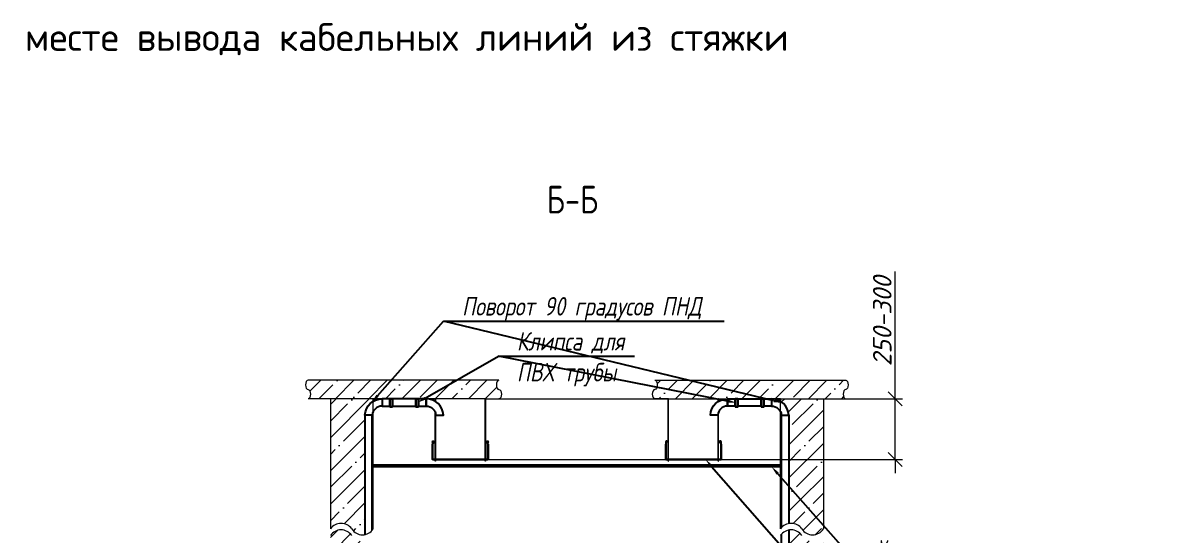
# Model space of a CAD drawing. Header units: millimetres. Extents: x 4247 to 622543, y -201358 to 142419.
# Drawn here: x 278501 to 284693, y -163513 to -160748 of the extents above; entities that cross this region are included whole.
import ezdxf
from ezdxf import colors
from ezdxf.entities.mleader import LeaderData, LeaderLine
from ezdxf.math import Vec2, Vec3

# ---------------------------------------------------------------- set-up
doc = ezdxf.new("R2010")
doc.units = ezdxf.units.MM
doc.linetypes.add('0', pattern=[0])
doc.layers.get('DEFPOINTS').update_dxf_attribs({"color": 252, "lineweight": 9})
doc.styles.add('ISOCPEUR100', font='isocpeur.ttf', dxfattribs={"oblique": 15, "height": 100})
doc.styles.add('ISOCPEUR_I', font='isocpeui.ttf', dxfattribs={"width": 0.8, "height": 250})
doc.styles.add('KOSTY_STYLE', font='isocpeur.ttf')
doc.styles.add('RUSS', font='isocpeur.ttf', dxfattribs={"width": 0.8, "oblique": 10})
doc.dimstyles.new('Размеры_text_m75', dxfattribs={"dimtxt": 100, "dimasz": 75, "dimexe": 40, "dimexo": 0, "dimgap": 20, "dimtad": 1, "dimdec": 0, "dimzin": 0, "dimdsep": 46, "dimtxsty": 'ISOCPEUR100', "dimblk": 'OBLIQUE', "dimcen": 1, "dimclrd": 202, "dimclre": 202, "dimclrt": 202, "dimadec": 0, "dimazin": 0, "dimtfac": 1, "dimtdec": 0, "dimtix": 1, "dimtmove": 0, "dimatfit": 0, "dimfxl": 50, "dimtolj": 1, "dimtzin": 0, "dimlwd": 9, "dimlwe": 9, "dimarcsym": 0})
pattern_1 = [(45, (202863.25, -115546.28), (-89.80256, 89.80256), []), (45, (202953.05, -115546.28), (-89.80256, 89.80256), [158.75, -31.75, 0, -31.75])]
pattern_2 = [(45, (208165.9, -115546.28), (-89.80256, 89.80256), []), (45, (208255.7, -115546.28), (-89.80256, 89.80256), [158.75, -31.75, 0, -31.75])]
pattern_3 = [(45, (300084.9392, -162679.24442), (-0.224506403, 0.224506403), [])]
pattern_4 = [(45, (300583.1593, -162679.23855), (-0.224506403, 0.224506403), [])]

# ---------------------------------------------------------------- blocks, each defined once
blk = doc.blocks.new('*U48')
at = {"color": 0, "linetype": 'ByBlock', "lineweight": -2}
for p, q in [((-150, 83.7), (-150, 1.5)), ((-149.3, 1.5), (-149.3, 83.7)), ((-149, 91.9), (-147.7, 90.4)), ((-147.2, 90.8), (-148.4, 92.4)), ((-142, 91.9), (-141.5, 91.4)), ((141.5, 91.4), (142, 91.9)), ((148.4, 92.4), (147.2, 90.8)), ((147.7, 90.4), (149, 91.9)), ((149.3, 83.7), (149.3, 1.5)), ((150, 1.5), (150, 83.7)), ((148.5, 0.7), (-148.5, 0.7)), ((-148.5, 0), (148.5, 0))]:
    blk.add_line(p, q, dxfattribs=at)
for centre, radius, start, end in [((-145, 95), 5, 314.427, 217.75957), ((-147.5, 83.7), 2.5, 118.21148, 180), ((-145, 95), 4.3, 314.427, 217.75957), ((-147.5, 83.7), 1.8, 118.21148, 180), ((-150.1, 88.5), 3, 298.21148, 37.75957), ((-150.1, 88.5), 3.7, 298.21148, 37.75957), ((145, 95), 5, 322.24043, 225.573), ((145, 95), 4.3, 322.24043, 225.573), ((150.1, 88.5), 3.7, 142.24043, 241.78852), ((150.1, 88.5), 3, 142.24043, 241.78852), ((147.5, 83.7), 1.8, 0, 61.78852), ((147.5, 83.7), 2.5, 0, 61.78852), ((-148.5, 1.5), 1.5, 180, 270), ((-148.5, 1.5), 0.8, 180, 270), ((148.5, 1.5), 0.8, 270, 0), ((148.5, 1.5), 1.5, 270, 0)]:
    blk.add_arc(centre, radius, start, end, dxfattribs=at)
blk = doc.blocks.new('_Oblique')
at = {"color": 0, "linetype": 'ByBlock', "lineweight": -2}
blk.add_line((-0.5, -0.5), (0.5, 0.5), dxfattribs=at)
blk = doc.blocks.new('*D491')
at = {"color": 202, "lineweight": 9, "transparency": 16777216}
for p, q in [((283213.4, -162777.5), (283213.4, -162090.7)), ((280998, -162777.5), (283253.4, -162777.5)), ((283213.4, -163105), (283213.4, -162777.5)), ((280998, -163105), (283253.4, -163105)), ((283213.4, -163105), (283213.4, -163180))]:
    blk.add_line(p, q, dxfattribs=at)
at = {"layer": 'DEFPOINTS', "color": 0, "linetype": '0', "transparency": 16777216}
for p in [(280998, -162777.5), (280998, -163105), (283213.4, -163105)]:
    blk.add_point(p, dxfattribs=at)
at = {"color": 202, "linetype": '0', "lineweight": 9, "transparency": 16777216, "xscale": 75, "yscale": 75, "zscale": 75}
for p, rotation in [((283213.4, -162777.5), 270), ((283213.4, -163105), 90)]:
    blk.add_blockref('_Oblique', p, dxfattribs=dict(at, rotation=rotation))
at = {"color": 202, "linetype": '0', "lineweight": 9, "transparency": 16777216, "insert": (283143.4, -162359.1), "char_height": 100, "attachment_point": 5, "rotation": 90, "style": 'ISOCPEUR100'}
blk.add_mtext('\\A1;250-300', dxfattribs=at)

msp = doc.modelspace()

# ---------------------------------------------------------------- hatches: boundary and pattern name
at = {"linetype": '0', "lineweight": 9, "true_color": 0x000000, "transparency": 33554636}
h = msp.add_hatch(dxfattribs=at)
h.set_pattern_fill('ANSI35', color=18, scale=20)
h.set_pattern_definition([(45, (300583.16, -162679.24), (-89.8026, 89.8026), []), (45, (300672.96, -162679.24), (-89.8026, 89.8026), [158.75, -31.75, 0, -31.75])])
edge = h.paths.add_edge_path()
edge.add_ellipse((280041.256, -162752.453), major_axis=(0, 25), ratio=0.53499855, start_angle=-180, end_angle=0)
edge.add_ellipse((280041.256, -162702.453), major_axis=(0, 25), ratio=0.53499855, start_angle=360, end_angle=540, ccw=False)
edge.add_line((280041.256, -162677.453), (281070.903, -162677.453))
edge.add_ellipse((281072.467, -162702.453), major_axis=(0, 25), ratio=0.53499855, start_angle=360, end_angle=540, ccw=False)
edge.add_ellipse((281072.467, -162752.453), major_axis=(0, 25), ratio=0.53499855, start_angle=-180, end_angle=0, ccw=False)
edge.add_line((281072.467, -162777.453), (281000.489, -162777.453))
edge.add_line((281000.489, -162777.453), (280998.01, -162777.453))
edge.add_line((280998.01, -162777.453), (280161.836, -162777.453))
edge.add_line((280161.836, -162777.453), (280042.82, -162777.453))
h = msp.add_hatch(dxfattribs=at)
h.set_pattern_fill('ANSI35', color=18, scale=20)
h.set_pattern_definition([(45, (300084.94, -162679.24), (-89.8026, 89.8026), []), (45, (300174.74, -162679.24), (-89.8026, 89.8026), [158.75, -31.75, 0, -31.75])])
edge = h.paths.add_edge_path()
edge.add_ellipse((282945.773, -162752.459), major_axis=(0, 25), ratio=0.53499855, start_angle=360, end_angle=540, ccw=False)
edge.add_ellipse((282945.773, -162702.459), major_axis=(0, 25), ratio=0.53499855, start_angle=-180, end_angle=0)
edge.add_line((282945.773, -162677.459), (281916.126, -162677.459))
edge.add_ellipse((281914.562, -162702.459), major_axis=(0, 25), ratio=0.53499855, start_angle=-180, end_angle=0)
edge.add_ellipse((281914.562, -162752.459), major_axis=(0, 25), ratio=0.53499855, start_angle=360, end_angle=540)
edge.add_line((281914.562, -162777.459), (281986.541, -162777.459))
edge.add_line((281986.541, -162777.459), (281989.019, -162777.459))
edge.add_line((281989.019, -162777.459), (282825.193, -162777.459))
edge.add_line((282825.193, -162777.459), (282944.209, -162777.459))
at = {"linetype": '0', "lineweight": 9, "transparency": 33554636}
h = msp.add_hatch(dxfattribs=at)
h.set_pattern_fill('ANSI35', color=256, scale=20)
h.set_pattern_definition(pattern_2)
h.paths.add_polyline_path([(280348.523, -162865.894), (280348.588, -162865.894, -0.25168018), (280393.522, -162790.61), (280393.522, -162777.453), (280161.836, -162777.453), (280161.836, -163479.973, -0.52940842), (280279.376, -163483.125, 0.29230148), (280348.506, -163510.53)])
at = {"linetype": '0', "lineweight": 9, "true_color": 0x939598, "transparency": 33554636}
h = msp.add_hatch(dxfattribs=at)
h.set_pattern_fill('ANSI31', color=252, scale=0.1)
h.set_pattern_definition(pattern_4)
edge = h.paths.add_edge_path()
edge.add_arc((280700.164, -162861.876), 30.999, 13.7919432, 26.9743967, ccw=False)
edge.add_line((280730.269, -162854.486), (280730.269, -163107.591))
edge.add_line((280730.269, -163107.591), (280727.791, -163107.591))
edge.add_line((280727.791, -163107.591), (280727.791, -162847.815))
edge = h.paths.add_edge_path()
edge.add_line((280727.791, -162777.453), (280730.269, -162777.453))
edge.add_line((280730.269, -162777.453), (280730.269, -162792.425))
edge.add_arc((280719.038, -162807.824), 19.06, 53.8947205, 62.6629981)
edge.add_line((280727.791, -162790.893), (280727.791, -162777.453))
h.paths.add_polyline_path([(280727.791, -163109.591), (280730.269, -163109.591), (280730.269, -163114.446), (280727.791, -163114.446)])
h = msp.add_hatch(dxfattribs=at)
h.set_pattern_fill('ANSI31', color=252, scale=0.1)
h.set_pattern_definition(pattern_4)
h.paths.add_polyline_path([(280998.01, -163109.591), (281000.489, -163109.591), (281000.489, -163114.446), (280998.01, -163114.446)])
h.paths.add_polyline_path([(280998.01, -162777.453), (281000.489, -162777.453), (281000.489, -163107.591), (280998.01, -163107.591)])
h = msp.add_hatch(dxfattribs=at)
h.set_pattern_fill('ANSI31', color=252, scale=0.1)
h.set_pattern_definition(pattern_3)
h.paths.add_polyline_path([(281989.019, -163109.596), (281986.541, -163109.596), (281986.541, -163114.452), (281989.019, -163114.452)])
h.paths.add_polyline_path([(281989.019, -162777.459), (281986.541, -162777.459), (281986.541, -163107.596), (281989.019, -163107.596)])
h = msp.add_hatch(dxfattribs=at)
h.set_pattern_fill('ANSI31', color=252, scale=0.1)
h.set_pattern_definition(pattern_3)
edge = h.paths.add_edge_path()
edge.add_arc((282314.545, -162872.16), 60.477, 156.135531, 162.8411312)
edge.add_line((282256.76, -162854.317), (282256.76, -163107.596))
edge.add_line((282256.76, -163107.596), (282259.239, -163107.596))
edge.add_line((282259.239, -163107.596), (282259.239, -162847.692))
edge = h.paths.add_edge_path()
edge.add_line((282259.239, -162777.459), (282256.76, -162777.459))
edge.add_line((282256.76, -162777.459), (282256.753, -162792.447))
edge.add_arc((282464.562, -163116.061), 384.591, 122.265541, 122.7066004, ccw=False)
edge.add_line((282259.251, -162790.857), (282259.239, -162777.459))
h.paths.add_polyline_path([(282259.239, -163109.596), (282256.76, -163109.596), (282256.76, -163114.452), (282259.239, -163114.452)])
at = {"linetype": 'ByBlock', "lineweight": 30, "transparency": 33554636}
h = msp.add_hatch(dxfattribs=at)
h.set_pattern_fill('ANGLE', color=1)
h.set_pattern_definition([(0, (208165.897, -115546.278), (0, 6.985), [5.08, -1.905]), (90, (208165.897, -115546.278), (-6.985, 4e-16), [5.08, -1.905])])
h.paths.add_polyline_path([(282593.507, -162777.459), (282545.66, -162777.459, -0.13645725), (282593.507, -162790.615)])
at = {"linetype": '0', "lineweight": 9, "transparency": 33554636}
h = msp.add_hatch(dxfattribs=at)
h.set_pattern_fill('ANSI35', color=256, scale=20)
h.set_pattern_definition(pattern_2)
h.paths.add_polyline_path([(282825.193, -162777.459), (282593.507, -162777.459), (282593.507, -162790.615, -0.25168018), (282638.441, -162865.9), (282638.571, -162865.9), (282638.571, -163249.693), (282825.193, -163460.816)])
h = msp.add_hatch(dxfattribs=at)
h.set_pattern_fill('ANSI35', color=256, scale=20)
h.set_pattern_definition(pattern_1)
h.paths.add_polyline_path([(280393.507, -164038.499), (280393.522, -162897.963), (280388.524, -162917.296), (280388.524, -165289.294), (280388.524, -165292.287, 0.03552888), (280389.255, -165299.561), (280393.522, -165299.534)])
h = msp.add_hatch(dxfattribs=at)
h.set_pattern_fill('ANSI35', color=256, scale=20)
h.set_pattern_definition(pattern_1)
edge = h.paths.add_edge_path()
edge.add_arc((282547.158, -162920.263), 51.432, 3.3014204, 25.6877937)
edge.add_line((282593.507, -162897.969), (282593.507, -165299.572))
edge.add_line((282593.507, -165299.572), (282598.289, -165295.74))
edge.add_arc((282547.026, -165290.797), 51.501, 354.4918929, 360)
edge.add_line((282598.527, -165290.797), (282598.505, -165289.3))
edge.add_line((282598.505, -165289.3), (282598.505, -162917.302))
at = {"linetype": '0', "lineweight": 9, "true_color": 0x939598, "transparency": 33554636}
h = msp.add_hatch(color=252, dxfattribs=at)
h.dxf.hatch_style = 1
h.paths.add_polyline_path([(280730.269, -163107.591), (280733.269, -163107.591), (280733.269, -163109.591), (280730.269, -163109.591)])
h.paths.add_polyline_path([(280729.03, -163107.591), (280730.269, -163107.591), (280730.269, -163109.591), (280729.03, -163109.591)])
h.paths.add_polyline_path([(280727.791, -163107.591), (280729.03, -163107.591), (280729.03, -163108.591), (280729.03, -163109.591), (280727.791, -163109.591)])
h.paths.add_polyline_path([(280724.791, -163107.591), (280727.791, -163107.591), (280727.791, -163109.591), (280724.791, -163109.591)])
h = msp.add_hatch(color=252, dxfattribs=at)
h.dxf.hatch_style = 1
h.paths.add_polyline_path([(281000.489, -163107.591), (281003.489, -163107.591), (281003.489, -163109.591), (281000.489, -163109.591)])
h.paths.add_polyline_path([(280999.249, -163107.591), (281000.489, -163107.591), (281000.489, -163109.591), (280999.249, -163109.591)])
h.paths.add_polyline_path([(280998.01, -163107.591), (280999.249, -163107.591), (280999.249, -163108.591), (280999.249, -163109.591), (280998.01, -163109.591)])
h.paths.add_polyline_path([(280995.01, -163107.591), (280998.01, -163107.591), (280998.01, -163109.591), (280995.01, -163109.591)])
h = msp.add_hatch(color=252, dxfattribs=at)
h.dxf.hatch_style = 1
h.paths.add_polyline_path([(281986.541, -163107.596), (281983.541, -163107.596), (281983.541, -163109.596), (281986.541, -163109.596)])
h.paths.add_polyline_path([(281987.78, -163107.596), (281986.541, -163107.596), (281986.541, -163109.596), (281987.78, -163109.596)])
h.paths.add_polyline_path([(281989.019, -163107.596), (281987.78, -163107.596), (281987.78, -163108.596), (281987.78, -163109.596), (281989.019, -163109.596)])
h.paths.add_polyline_path([(281992.019, -163107.596), (281989.019, -163107.596), (281989.019, -163109.596), (281992.019, -163109.596)])
h = msp.add_hatch(color=252, dxfattribs=at)
h.dxf.hatch_style = 1
h.paths.add_polyline_path([(282256.76, -163107.596), (282253.76, -163107.596), (282253.76, -163109.596), (282256.76, -163109.596)])
h.paths.add_polyline_path([(282257.999, -163107.596), (282256.76, -163107.596), (282256.76, -163109.596), (282257.999, -163109.596)])
h.paths.add_polyline_path([(282259.239, -163107.596), (282257.999, -163107.596), (282257.999, -163108.596), (282257.999, -163109.596), (282259.239, -163109.596)])
h.paths.add_polyline_path([(282262.239, -163107.596), (282259.239, -163107.596), (282259.239, -163109.596), (282262.239, -163109.596)])
at = {"linetype": '0', "lineweight": 9, "transparency": 33554636}
h = msp.add_hatch(dxfattribs=at)
h.set_pattern_fill('ANSI35', color=256, scale=20)
h.set_pattern_definition(pattern_2)
h.paths.add_polyline_path([(282638.571, -163249.693), (282638.571, -163451.542, -0.30367375), (282711.047, -163483.125, 0.52940842), (282825.193, -163479.973), (282825.193, -163460.816)])
h = msp.add_hatch(dxfattribs=at)
h.set_pattern_fill('ANSI35', color=256, scale=20)
h.set_pattern_definition(pattern_2)
h.paths.add_polyline_path([(280348.505, -163545.531, -0.30734063), (280277.234, -163514.973, 0.512368), (280161.836, -163514.973), (280161.836, -164742.67), (280348.477, -164602.857)])
h.paths.add_polyline_path([(280348.477, -164602.857), (280161.836, -164742.67), (280161.836, -164857.866), (280348.471, -164833.523)])
h.paths.add_polyline_path([(280348.471, -164833.523), (280161.836, -164857.866), (280161.836, -165362.263), (280348.459, -165282.741)])
h.paths.add_polyline_path([(280348.459, -165289.758), (280348.459, -165282.741), (280161.836, -165362.263), (280161.836, -165477.517), (281274.881, -165477.517), (281327.626, -165382.285), (280437.061, -165382.245, -0.40026962)])
h.paths.add_polyline_path([(282085.021, -165332.418), (282085.021, -165332.235), (282088.874, -165318.905, 0.66389322), (282084.777, -165315.52), (282085.021, -165315.52), (282085.021, -165310.466), (282085.021, -165299.574), (282052.521, -165299.574), (281500.323, -165299.571), (281500.323, -165299.574), (281483.327, -165299.574), (281477.818, -165299.574, -0.38318837), (281385.738, -165382.279), (281385.473, -165382.279), (281385.473, -165382.287), (281327.626, -165382.285), (281274.881, -165477.517), (281768.698, -165477.517)], flags=16)
h.paths.add_polyline_path([(282291.551, -165376.722, -0.28632763), (282231.075, -165299.574), (282219.589, -165299.574), (282219.589, -165301.664), (282215.071, -165310.48), (282215.071, -165299.574), (282095.015, -165299.574), (282095.015, -165309.598), (282095.015, -165310.212), (282085.021, -165310.212), (282085.021, -165299.574), (282052.521, -165299.574), (281500.323, -165299.571), (281500.323, -165299.574), (281483.327, -165299.574), (281477.818, -165299.574, -0.38318837), (281385.738, -165382.279), (281385.473, -165382.279), (281385.473, -165382.287), (281327.626, -165382.285), (281274.881, -165477.517), (282336.237, -165477.517)])
h.paths.add_polyline_path([(282088.012, -165328.48), (282085.811, -165328.48), (282085.458, -165330.158, 0.15556994)], flags=16)
h.paths.add_polyline_path([(282086.46, -165315.52), (282086.46, -165315.802), (282090.018, -165316.734), (282090.018, -165316.452)], flags=16)
h.paths.add_polyline_path([(282088.379, -165327.373), (282088.671, -165325.515), (282084.885, -165325.515, -0.60095481)], flags=16)
h.paths.add_polyline_path([(282085.021, -165336.471), (282085.021, -165332.235), (282090.018, -165332.235), (282088.996, -165318.075, 0.56343376), (282084.777, -165315.52), (282085.021, -165315.52), (282085.021, -165310.466), (282095.015, -165310.466), (282095.015, -165315.351), (282095.015, -165325.487), (282093.595, -165325.487), (282095.644, -165335.228), (282095.015, -165335.228), (282093.772, -165336.471)], flags=16)
h.paths.add_polyline_path([(282218.573, -165310.466), (282218.573, -165315.464), (282219.589, -165315.464), (282219.589, -165311.539)], flags=16)
h.paths.add_polyline_path([(282223.167, -165325.487), (282223.797, -165328.48), (282224.587, -165328.48), (282224.587, -165325.487)], flags=16)
h.paths.add_polyline_path([(282216.007, -165325.515), (282214.455, -165325.515, -0.60094796), (282217.952, -165327.374), (282218.21, -165325.515), (282216.007, -165325.515), (282214.591, -165332.235), (282219.589, -165332.235), (282217.952, -165327.374, 0.36619695), (282216.082, -165325.163), (282216.067, -165325.233), (282219.589, -165325.233), (282219.589, -165332.235), (282224.587, -165332.235), (282224.587, -165336.471), (282214.591, -165336.471), (282214.591, -165332.235)], flags=16)
h.paths.add_polyline_path([(282219.589, -165302.899), (282219.589, -165309.252), (282223.091, -165310.494), (282223.091, -165310.212)], flags=16)
h = msp.add_hatch(dxfattribs=at)
h.set_pattern_fill('ANSI35', color=256, scale=20)
h.set_pattern_definition(pattern_2)
h.paths.add_polyline_path([(282825.193, -163514.973, -0.54720999), (282708.905, -163514.973, 0.28909253), (282638.571, -163486.542), (282638.571, -163617.769), (282825.193, -163830.479)])
h.paths.add_polyline_path([(282825.193, -163830.479), (282638.571, -163617.769), (282638.571, -165282.741), (282678.071, -165299.573), (282825.193, -165299.574)])

# ---------------------------------------------------------------- linework, layer by layer
at = {"color": 18, "linetype": '0', "lineweight": 9, "true_color": 0x000000}
for p, q in [((281072.467, -162677.453), (280041.256, -162677.453)), ((281914.562, -162677.459), (282945.773, -162677.459)), ((280998.01, -162777.453), (280161.836, -162777.453)), ((280161.836, -162777.453), (280161.836, -163479.973)), ((281000.489, -162777.453), (281072.467, -162777.453)), ((281986.541, -162777.459), (281914.562, -162777.459)), ((281989.019, -162777.459), (282825.193, -162777.459)), ((282825.193, -162777.459), (282825.193, -163479.973))]:
    msp.add_line(p, q, dxfattribs=at)
for points in [[(280161.836, -162777.453), (280041.256, -162777.453)], [(280393.522, -163479.973), (280393.522, -162777.453)], [(280727.791, -162790.893), (280727.791, -162777.453), (280730.269, -162777.453)], [(280730.269, -162777.453), (280730.269, -162792.425)], [(281000.489, -162777.453), (281000.489, -163114.446), (280998.01, -163114.446), (280998.01, -162777.453), (281000.489, -162777.453)], [(281986.541, -162777.459), (281986.541, -163114.452), (281989.019, -163114.452), (281989.019, -162777.459), (281986.541, -162777.459)], [(282256.76, -162777.459), (282256.753, -162792.447)], [(282259.251, -162790.857), (282259.239, -162777.459), (282256.76, -162777.459)], [(282593.507, -163479.973), (282593.507, -162777.459)], [(282825.193, -162777.459), (282945.773, -162777.459)], [(280730.269, -162854.486), (280730.269, -163114.446), (280727.791, -163114.446), (280727.791, -162847.815)], [(282256.76, -162854.317), (282256.76, -163114.452), (282259.239, -163114.452), (282259.239, -162847.692)], [(280730.269, -163109.591), (280733.269, -163109.591), (280733.269, -163107.591), (280727.791, -163107.591), (280724.791, -163107.591), (280724.791, -163109.591), (280730.269, -163109.591)], [(280729.03, -163108.591), (280729.03, -163107.591), (280729.03, -163109.591)], [(281000.489, -163109.591), (281003.489, -163109.591), (281003.489, -163107.591), (280998.01, -163107.591), (280995.01, -163107.591), (280995.01, -163109.591), (281000.489, -163109.591)], [(280999.249, -163108.591), (280999.249, -163107.591), (280999.249, -163109.591)], [(281986.541, -163109.596), (281983.541, -163109.596), (281983.541, -163107.596), (281989.019, -163107.596), (281992.019, -163107.596), (281992.019, -163109.596), (281986.541, -163109.596)], [(281987.78, -163108.596), (281987.78, -163107.596), (281987.78, -163109.596)], [(282256.76, -163109.596), (282253.76, -163109.596), (282253.76, -163107.596), (282259.239, -163107.596), (282262.239, -163107.596), (282262.239, -163109.596), (282256.76, -163109.596)], [(282257.999, -163108.596), (282257.999, -163107.596), (282257.999, -163109.596)]]:
    msp.add_lwpolyline(points, dxfattribs=at)
at = {"color": 30, "linetype": '0', "lineweight": 25, "true_color": 0xff8000}
for points in [[(280388.524, -162865.894), (280348.588, -162865.894, -0.40194154), (280441.369, -162777.453), (280441.369, -162817.446, 0.40589503)], [(280732.361, -162865.894), (280772.298, -162865.894, 0.40194154), (280679.516, -162777.453), (280679.516, -162817.446, -0.40589503)], [(282254.668, -162865.9), (282214.732, -162865.9, -0.40194154), (282307.513, -162777.459), (282307.513, -162817.452, 0.40589503)], [(282598.505, -162865.9), (282638.441, -162865.9, 0.40194154), (282545.66, -162777.459), (282545.66, -162817.452, -0.40589503)]]:
    msp.add_lwpolyline(points, format="xyb", close=True, dxfattribs=at)
for points in [[(280637.701, -162817.446), (280679.516, -162817.446), (280679.516, -162777.453), (280441.369, -162777.453), (280441.369, -162817.446), (280483.185, -162817.446)], [(282349.329, -162817.452), (282307.513, -162817.452), (282307.513, -162777.459), (282545.66, -162777.459), (282545.66, -162817.452), (282503.844, -162817.452)], [(280497.42, -162817.446), (280623.465, -162817.446)], [(282489.609, -162817.452), (282363.564, -162817.452)], [(280388.572, -163486.758), (280388.589, -162865.894), (280348.523, -162865.894), (280348.506, -163510.53)], [(282598.505, -163473.79), (282598.505, -162865.9), (282638.571, -162865.9), (282638.571, -163451.542)], [(282638.571, -163486.542), (282638.571, -165289.3), (282598.505, -165289.3), (282598.505, -163508.79)]]:
    msp.add_lwpolyline(points, dxfattribs=at)
at = {"color": 30, "linetype": 'ByBlock', "lineweight": 30, "true_color": 0xf8991e}
for points in [[(280497.42, -162777.823), (280483.185, -162777.823), (280483.185, -162820.448), (280497.42, -162820.448)], [(280623.465, -162777.823), (280637.701, -162777.823), (280637.701, -162820.448), (280623.465, -162820.448)], [(282363.564, -162777.829), (282349.329, -162777.829), (282349.329, -162820.453), (282363.564, -162820.453)], [(282489.609, -162777.829), (282503.844, -162777.829), (282503.844, -162820.453), (282489.609, -162820.453)]]:
    msp.add_lwpolyline(points, close=True, dxfattribs=at)
at = {"color": 8, "linetype": 'ByBlock', "lineweight": 30}
msp.add_lwpolyline([(280393.522, -163135.141), (282593.507, -163135.141), (282593.507, -163143.854), (280393.522, -163143.854)], close=True, dxfattribs=at)
at = {"color": 18, "linetype": '0', "lineweight": 9, "true_color": 0x000000}
for centre, radius, start, end in [((280219.535, -163521.498), 71.088, 35.741701, 144.258299), ((282651.206, -163521.498), 71.088, 35.741701, 144.258299), ((280219.535, -163556.498), 71.088, 35.741701, 144.258299), ((280335.378, -163442.754), 69.036, 212.6241616, 327.3758384), ((282651.206, -163556.498), 71.088, 35.741701, 144.258299), ((282767.049, -163442.754), 69.036, 212.6241616, 327.3758384)]:
    msp.add_arc(centre, radius, start, end, dxfattribs=at)
for centre in [(280041.256, -162702.453), (281072.467, -162702.453), (281914.562, -162752.459), (282945.773, -162752.459)]:
    msp.add_ellipse(centre, major_axis=(0, 25), ratio=0.53499855, start_param=6.28318531, end_param=9.42477796, dxfattribs=at)
at = {"color": 18, "linetype": '0', "lineweight": 9, "true_color": 0x000000, "extrusion": (0, 0, -1)}
for centre in [(281914.562, -162702.459), (282945.773, -162702.459), (280041.256, -162752.453), (281072.467, -162752.453)]:
    msp.add_ellipse(centre, major_axis=(0, 25), ratio=0.53499855, start_param=6.28318531, end_param=9.42477796, dxfattribs=at)

# ---------------------------------------------------------------- block references
at = {"color": 18, "true_color": 0x000000, "xscale": -1}
msp.add_blockref('*U48', (280863.655, -163105.667), dxfattribs=at)
at = {"color": 18, "true_color": 0x000000}
msp.add_blockref('*U48', (282123.374, -163105.673), dxfattribs=at)

# ---------------------------------------------------------------- texts
at = {"color": 18, "linetype": '0', "lineweight": 9, "true_color": 0x000000, "char_height": 150, "attachment_point": 5, "line_spacing_factor": 0.76}
for s, insert, width, style in [('Разрез турникетов с перекрытиями, колоннами в месте вывода кабельных линий из стяжки', (278147.706, -160844.495), 9959.32004, 'KOSTY_STYLE'), ('{\\Q0;\\C1;Б-Б}', (281470.126, -161701.932), 1031.43505, 'RUSS')]:
    msp.add_mtext(s, dxfattribs=dict(at, insert=insert, width=width, style=style))

# ---------------------------------------------------------------- dimensions: what is measured, and where the dimension line sits
at = {"color": 18, "linetype": '0', "lineweight": 9, "true_color": 0x000000}
dim = msp.add_linear_dim(base=(283213.439, -163104.967), p1=(280998.01, -162777.453), p2=(280998.01, -163104.967), angle=90, text='250-300', dimstyle='Размеры_text_m75', dxfattribs=at)
dim.commit()
dim.dimension.update_dxf_attribs({"geometry": '*D491', "text_midpoint": (283213.439, -162359.056), "dimtype": 160})

# ---------------------------------------------------------------- leaders
ml = msp.add_multileader_mtext('Standard', dxfattribs=at)
ml.set_content('Поворот 90 градусов ПНД ', color=7, style='ISOCPEUR_I')
ml.set_leader_properties(color=7, linetype='Continuous', lineweight=25)
ml.build(insert=Vec2(0, 0))
ml.multileader.update_dxf_attribs({"text_left_attachment_type": 6, "text_right_attachment_type": 6, "dogleg_length": 50, "arrow_head_size": 50})
ctx = ml.context
ctx.base_point, ctx.char_height, ctx.arrow_head_size, ctx.landing_gap_size, ctx.plane_origin = Vec3(280823.442, -162358.175), 100, 50, 50, Vec3(282607.098, -162799.517)
ctx.left_attachment, ctx.right_attachment = 6, 6
notes = []
notes.append((ctx, [(1, (1, 1, 0), (280773.442, -162358.175), (1, 0), 50, [(0, [(282607.098, -162799.517)], 0, []), (1, [(280383.714, -162798.322)], 0, [])])]))
ctx.mtext.insert, ctx.mtext.flow_direction = Vec3(280873.442, -162228.175), 5
ml = msp.add_multileader_mtext('Standard', dxfattribs=at)
ml.set_content('Клипса для \\PПВХ трубы', color=7, style='ISOCPEUR_I')
ml.set_leader_properties(color=7, linetype='Continuous', lineweight=25)
ml.build(insert=Vec2(0, 0))
ml.multileader.update_dxf_attribs({"text_left_attachment_type": 6, "text_right_attachment_type": 6, "dogleg_length": 50, "arrow_head_size": 50})
ctx = ml.context
ctx.base_point, ctx.char_height, ctx.arrow_head_size, ctx.landing_gap_size, ctx.plane_origin = Vec3(281119.434, -162547.065), 100, 50, 50, Vec3(282356.446, -162799.141)
ctx.left_attachment, ctx.right_attachment = 6, 6
notes.append((ctx, [(1, (1, 1, 0), (281069.434, -162547.065), (1, 0), 50, [(0, [(282356.446, -162799.141)], 0, []), (1, [(280630.583, -162799.135)], 0, [])])]))
ctx.mtext.insert, ctx.mtext.flow_direction = Vec3(281169.434, -162417.065), 5
ml = msp.add_multileader_mtext('Standard', dxfattribs=at)
ml.set_content('Лоток кабельный', color=7, style='ISOCPEUR_I')
ml.set_leader_properties(color=7, linetype='Continuous', lineweight=25)
ml.build(insert=Vec2(0, 0))
ml.multileader.update_dxf_attribs({"text_left_attachment_type": 6, "text_right_attachment_type": 6, "dogleg_length": 50, "arrow_head_size": 50})
ctx = ml.context
ctx.base_point, ctx.char_height, ctx.arrow_head_size, ctx.landing_gap_size, ctx.plane_origin = Vec3(283060.799, -164042.031), 100, 50, 50, Vec3(279560.124, -165834.569)
ctx.left_attachment, ctx.right_attachment = 6, 6
notes.append((ctx, [(0, (1, 1, 0), (283010.799, -164042.031), (1, 0), 50, [(0, [(282188.66, -163104.967)], 0, [])])]))
ctx.mtext.insert, ctx.mtext.flow_direction = Vec3(283110.799, -163922.031), 5
ml = msp.add_multileader_mtext('Standard', dxfattribs=at)
ml.set_content('{\\C256;Уровень подвесного потолка}', color=7, style='ISOCPEUR_I')
ml.set_leader_properties(color=7, linetype='Continuous', lineweight=25)
ml.build(insert=Vec2(0, 0))
ml.multileader.update_dxf_attribs({"text_left_attachment_type": 6, "text_right_attachment_type": 6, "dogleg_length": 50, "arrow_head_size": 50})
ctx = ml.context
ctx.base_point, ctx.char_height, ctx.arrow_head_size, ctx.landing_gap_size, ctx.plane_origin = Vec3(283060.799, -163670.789), 100, 50, 50, Vec3(282593.507, -163126.628)
ctx.left_attachment, ctx.right_attachment = 6, 6
notes.append((ctx, [(0, (1, 1, 0), (283010.799, -163670.789), (1, 0), 50, [(0, [(282545.014, -163143.854)], 0, [])])]))
ctx.mtext.insert, ctx.mtext.flow_direction = Vec3(283110.799, -163540.789), 5
for ctx, leaders in notes:
    for number, flags, end, landing, length, lines in leaders:
        leader = LeaderData()
        leader.index, (leader.has_last_leader_line, leader.has_dogleg_vector, leader.attachment_direction) = number, flags
        leader.last_leader_point, leader.dogleg_vector, leader.dogleg_length = Vec3(end), Vec3(landing), length
        for number, points, colour, breaks in lines:
            line = LeaderLine()
            line.index, line.vertices, line.color, line.breaks = number, Vec3.list(points), colors.encode_raw_color(colour), breaks
            leader.lines.append(line)
        ctx.leaders.append(leader)

doc.saveas('drawing.dxf')
